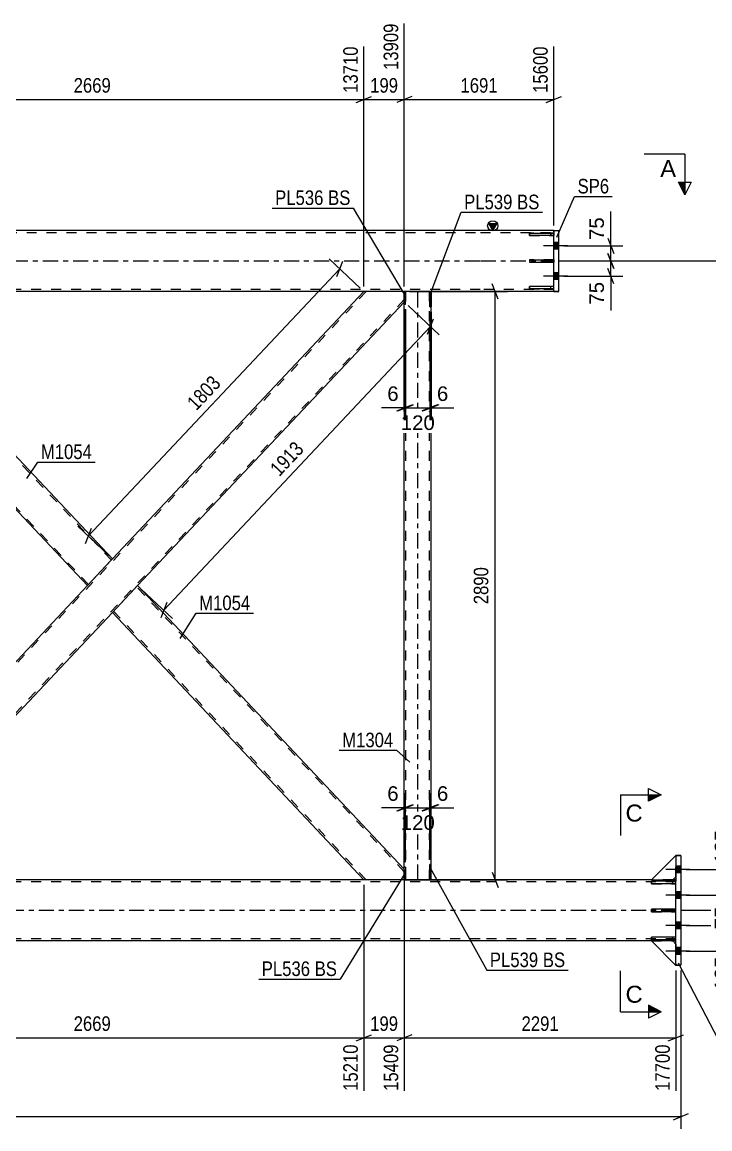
# Model space of a CAD drawing. Header units: millimetres. Extents: x -98 to 743, y -438 to 156.
# Drawn here: x 481.2 to 616.4, y -170.6 to 46.9 of the extents above; entities that cross this region are included whole.
import ezdxf

# ---------------------------------------------------------------- set-up
doc = ezdxf.new("R2010")
doc.units = ezdxf.units.MM
doc.linetypes.add('DXK_LINE_DOT2', pattern=[3.9198, 1.9599, -1.9599])
doc.linetypes.add('DXK_LINE_DOT3', pattern=[5.9187, 2.979, -0.9799, 0.9799, -0.9799])
doc.styles.add('Arial', font='ARIAL.TTF', dxfattribs={"height": 0.2})
doc.styles.add('Arial Narrow', font='ARIALN.TTF', dxfattribs={"height": 0.2})

# ---------------------------------------------------------------- blocks, each defined once
blk = doc.blocks.new('Part-761554712-1917 - 1694')
at = {"color": 2, "linetype": 'Continuous'}
for p, q in [((585.74, 6), (585.74, 5.5)), ((585.74, 6), (586.74, 6)), ((585.74, 0.24), (585.74, 5.02)), ((586.74, -6), (586.74, 6)), ((585.74, -5.02), (585.74, -0.24)), ((585.74, -6), (585.74, -5.5)), ((586.74, -6), (585.74, -6))]:
    blk.add_line(p, q, dxfattribs=at)
at = {"color": 7, "linetype": 'DXK_LINE_DOT2'}
for p, q in [((585.74, 6), (586.74, 6)), ((585.74, 5.02), (585.74, 5.5)), ((585.74, -0.24), (585.74, 0.24)), ((585.74, -5.5), (585.74, -5.02)), ((585.74, -6), (586.74, -6))]:
    blk.add_line(p, q, dxfattribs=at)
blk = doc.blocks.new('Part-761554712-1872 - 1694')
at = {"color": 7, "linetype": 'DXK_LINE_DOT2'}
for p, q in [((561.64, -6), (556.36, -6)), ((556.36, -8.46), (556.36, -6)), ((556.68, -121.6), (556.68, -6)), ((561.32, -121.6), (561.32, -6)), ((561.64, -8.98), (561.64, -6)), ((556.36, -121.6), (556.36, -119.14)), ((561.64, -121.6), (561.64, -118.62)), ((556.36, -121.6), (561.64, -121.6))]:
    blk.add_line(p, q, dxfattribs=at)
at = {"color": 7, "linetype": 'DXK_LINE_DOT3'}
blk.add_line((559, -121.6), (559, -6), dxfattribs=at)
at = {"color": 2, "linetype": 'Continuous'}
for p, q in [((556.36, -119.14), (556.36, -8.46)), ((561.64, -118.62), (561.64, -8.98))]:
    blk.add_line(p, q, dxfattribs=at)
blk = doc.blocks.new('Part-761554712-2176 - 1694')
at = {"color": 7, "linetype": 'DXK_LINE_DOT2'}
for p, q in [((556.36, -121.6), (556.36, -119.14)), ((556.6, -119.14), (556.36, -119.14)), ((556.6, -121.6), (556.6, -119.14)), ((556.6, -121.6), (556.36, -121.6))]:
    blk.add_line(p, q, dxfattribs=at)
blk = doc.blocks.new('Part-761554712-1832 - 1694')
at = {"color": 7, "linetype": 'DXK_LINE_DOT2'}
for p, q in [((441.64, -6), (441.65, -6)), ((441.64, -8.06), (441.64, -6)), ((441.64, -6), (441.65, -6)), ((441.65, -6), (441.64, -6)), ((441.65, -6), (441.64, -6)), ((449.59, -6), (449.15, -6)), ((498.78, -58.78), (449.15, -6)), ((494.28, -63.57), (441.64, -7.59)), ((441.64, -8.06), (441.65, -8.07)), ((441.65, -8.07), (441.64, -8.06)), ((494.28, -63.57), (494.3, -63.55))]:
    blk.add_line(p, q, dxfattribs=at)
at = {"color": 2, "linetype": 'Continuous'}
for p, q in [((449.52, -6), (441.65, -6)), ((499, -58.55), (449.59, -6)), ((441.65, -8.07), (494.06, -63.8)), ((499, -58.55), (498.56, -59.01)), ((498.56, -59.01), (494.06, -63.8))]:
    blk.add_line(p, q, dxfattribs=at)
blk = doc.blocks.new('Part-761554712-1907 - 1694')
at = {"color": 2, "linetype": 'Continuous'}
for p, q in [((499, -69.05), (503.94, -63.8)), ((556.36, -119.54), (503.94, -63.8)), ((548.42, -121.6), (499, -69.05)), ((556.36, -121.6), (548.48, -121.6))]:
    blk.add_line(p, q, dxfattribs=at)
at = {"color": 7, "linetype": 'DXK_LINE_DOT2'}
for p, q in [((556.36, -120.01), (503.72, -64.03)), ((499.22, -68.82), (499.24, -68.8)), ((548.86, -121.6), (499.22, -68.82)), ((556.36, -121.6), (556.36, -119.54)), ((548.48, -121.6), (548.42, -121.6))]:
    blk.add_line(p, q, dxfattribs=at)
blk = doc.blocks.new('Part-761554712-1847 - 1694')
at = {"color": 7, "linetype": 'DXK_LINE_DOT2'}
for p, q in [((548.86, -6), (441.64, -120.01)), ((548.48, -6), (548.42, -6)), ((548.86, -6), (548.89, -6)), ((556.36, -6), (556.36, -8.06)), ((556.36, -7.59), (449.15, -121.6)), ((499, -58.55), (494.06, -63.8)), ((503.94, -63.8), (499, -69.05)), ((441.65, -119.53), (441.64, -119.54)), ((441.64, -121.6), (441.64, -119.54)), ((441.65, -121.6), (441.64, -121.6)), ((441.65, -121.6), (441.64, -121.6)), ((448.71, -121.6), (449.33, -121.6)), ((449.59, -121.6), (449.52, -121.6))]:
    blk.add_line(p, q, dxfattribs=at)
at = {"color": 2, "linetype": 'Continuous'}
for p, q in [((548.42, -6), (499, -58.55)), ((548.48, -6), (548.48, -6)), ((556.36, -6), (548.48, -6)), ((556.36, -8.06), (503.94, -63.8)), ((494.06, -63.8), (441.65, -119.53)), ((449.59, -121.6), (499, -69.05)), ((448.71, -121.6), (441.65, -121.6)), ((449.52, -121.6), (448.71, -121.6)), ((449.52, -121.6), (449.52, -121.6))]:
    blk.add_line(p, q, dxfattribs=at)
blk = doc.blocks.new('Part-761554712-1912 - 1694')
at = {"color": 2, "linetype": 'Continuous'}
for p, q in [((609.74, -116.8), (610.74, -116.8)), ((609.74, -116.8), (609.74, -121.89)), ((610.74, -116.8), (610.74, -138.4)), ((609.74, -127.39), (609.74, -122.37)), ((609.74, -132.89), (609.74, -127.87)), ((609.74, -138.4), (609.74, -133.37)), ((610.74, -138.4), (609.74, -138.4))]:
    blk.add_line(p, q, dxfattribs=at)
at = {"color": 7, "linetype": 'DXK_LINE_DOT2'}
for p, q in [((610.74, -116.8), (609.74, -116.8)), ((609.74, -122.37), (609.74, -121.89)), ((609.74, -127.87), (609.74, -127.39)), ((609.74, -133.37), (609.74, -132.89)), ((609.74, -138.4), (610.74, -138.4))]:
    blk.add_line(p, q, dxfattribs=at)
blk = doc.blocks.new('Part-761554712-1957 - 1694')
at = {"color": 2, "linetype": 'Continuous'}
for p, q in [((580.94, 0.24), (585.74, 0.24)), ((580.94, 0.24), (580.94, -0.24)), ((585.74, 0.24), (585.74, -0.24)), ((580.94, -0.24), (585.74, -0.24))]:
    blk.add_line(p, q, dxfattribs=at)
at = {"color": 7, "linetype": 'DXK_LINE_DOT2'}
blk.add_line((585.14, -0.24), (585.14, 0.24), dxfattribs=at)
blk = doc.blocks.new('Part-761554712-1960 - 1694')
at = {"color": 2, "linetype": 'Continuous'}
for p, q in [((580.94, 5.5), (585.74, 5.5)), ((580.94, 5.02), (580.94, 5.5)), ((585.74, 5.02), (580.94, 5.02)), ((585.74, 5.5), (585.74, 5.02))]:
    blk.add_line(p, q, dxfattribs=at)
at = {"color": 7, "linetype": 'DXK_LINE_DOT2'}
blk.add_line((585.14, 5.02), (585.14, 5.5), dxfattribs=at)
blk = doc.blocks.new('Part-761554712-1963 - 1694')
at = {"color": 2, "linetype": 'Continuous'}
for p, q in [((580.94, -5.5), (580.94, -5.02)), ((585.74, -5.02), (580.94, -5.02)), ((585.74, -5.5), (580.94, -5.5)), ((585.74, -5.5), (585.74, -5.02))]:
    blk.add_line(p, q, dxfattribs=at)
at = {"color": 7, "linetype": 'DXK_LINE_DOT2'}
blk.add_line((585.14, -5.5), (585.14, -5.02), dxfattribs=at)
blk = doc.blocks.new('Part-761554712-1966 - 1694')
at = {"color": 7, "linetype": 'DXK_LINE_DOT2'}
for p, q in [((585.74, 0.24), (580.94, 0.24)), ((580.94, 0.24), (580.94, -0.24)), ((585.14, -0.24), (585.14, 0.24)), ((585.74, -0.24), (585.74, 0.24)), ((580.94, -0.24), (585.74, -0.24))]:
    blk.add_line(p, q, dxfattribs=at)
blk = doc.blocks.new('Part-761554712-1969 - 1694')
at = {"color": 7, "linetype": 'DXK_LINE_DOT2'}
for p, q in [((585.74, 5.5), (580.94, 5.5)), ((580.94, 5.5), (580.94, 5.02)), ((580.94, 5.02), (585.74, 5.02)), ((585.14, 5.5), (585.14, 5.02)), ((585.74, 5.02), (585.74, 5.5))]:
    blk.add_line(p, q, dxfattribs=at)
blk = doc.blocks.new('Part-761554712-1972 - 1694')
at = {"color": 7, "linetype": 'DXK_LINE_DOT2'}
for p, q in [((585.74, -5.02), (580.94, -5.02)), ((580.94, -5.02), (580.94, -5.5)), ((580.94, -5.5), (585.74, -5.5)), ((585.14, -5.5), (585.14, -5.02)), ((585.74, -5.5), (585.74, -5.02))]:
    blk.add_line(p, q, dxfattribs=at)
blk = doc.blocks.new('Part-761554712-2141 - 1694')
at = {"color": 2, "linetype": 'Continuous'}
for p, q in [((556.6, -6), (556.36, -6)), ((556.36, -6), (556.36, -8.46)), ((556.6, -8.46), (556.6, -6)), ((556.36, -8.46), (556.6, -8.46))]:
    blk.add_line(p, q, dxfattribs=at)
blk = doc.blocks.new('Part-761554712-2008 - 1694')
at = {"color": 2, "linetype": 'Continuous'}
for p, q in [((548.48, -121.6), (449.52, -121.6)), ((561.4, -121.6), (556.6, -121.6)), ((571.24, -121.6), (561.64, -121.6)), ((604.94, -121.6), (571.34, -121.6)), ((609.74, -121.6), (609.14, -121.6)), ((571.24, -133.6), (-60, -133.6)), ((609.74, -133.6), (571.34, -133.6))]:
    blk.add_line(p, q, dxfattribs=at)
at = {"color": 7, "linetype": 'DXK_LINE_DOT2'}
for p, q in [((556.6, -121.6), (548.48, -121.6)), ((561.64, -121.6), (561.4, -121.6)), ((609.14, -121.6), (604.94, -121.6)), ((609.74, -133.6), (609.74, -121.6)), ((571.24, -122), (-60, -122)), ((609.74, -122), (571.34, -122)), ((571.24, -133.2), (-60, -133.2)), ((609.74, -133.2), (571.34, -133.2))]:
    blk.add_line(p, q, dxfattribs=at)
at = {"color": 7, "linetype": 'DXK_LINE_DOT3'}
for p, q in [((-60, -127.6), (571.24, -127.6)), ((571.34, -127.6), (609.74, -127.6))]:
    blk.add_line(p, q, dxfattribs=at)
blk = doc.blocks.new('Part-761554712-2023 - 1694')
at = {"linetype": 'Continuous'}
blk.add_hatch(color=2, dxfattribs=at).paths.add_polyline_path([(573.74, 6), (572.94, 7.4), (574.54, 7.4)])
at = {"color": 2, "linetype": 'Continuous'}
for p, q in [((573.74, 6), (572.94, 7.4)), ((572.94, 7.4), (574.54, 7.4)), ((574.54, 7.4), (573.74, 6)), ((571.24, 6), (0, 6)), ((585.74, 6), (571.34, 6)), ((548.48, -6), (449.52, -6)), ((561.4, -6), (556.6, -6)), ((571.24, -6), (561.64, -6)), ((585.74, -6), (571.34, -6))]:
    blk.add_line(p, q, dxfattribs=at)
at = {"color": 7, "linetype": 'DXK_LINE_DOT2'}
for p, q in [((0, 5.6), (571.24, 5.6)), ((571.34, 5.6), (585.74, 5.6)), ((585.74, -6), (585.74, 6)), ((571.24, -5.6), (0, -5.6)), ((561.64, -6), (441.41, -6)), ((556.6, -6), (548.48, -6)), ((585.74, -5.6), (571.34, -5.6))]:
    blk.add_line(p, q, dxfattribs=at)
at = {"color": 7, "linetype": 'DXK_LINE_DOT3'}
for p, q in [((0, 0), (571.24, 0)), ((571.34, 0), (585.74, 0))]:
    blk.add_line(p, q, dxfattribs=at)
at = {"color": 2, "linetype": 'Continuous'}
blk.add_circle((573.74, 6.9), 1, dxfattribs=at)
blk = doc.blocks.new('Bolt-761554712-2024 - 1694')
at = {"linetype": 'Continuous'}
for points in [[(609.74, -118.94), (609.74, -120.26), (610.74, -120.26), (610.74, -118.94)], [(609.74, -118.94), (609.74, -120.26), (610.74, -120.26), (610.74, -118.94)], [(609.74, -118.94), (609.74, -120.26), (610.74, -120.26), (610.74, -118.94)], [(609.74, -123.94), (609.74, -125.26), (610.74, -125.26), (610.74, -123.94)], [(609.74, -123.94), (609.74, -125.26), (610.74, -125.26), (610.74, -123.94)], [(609.74, -129.94), (609.74, -131.26), (610.74, -131.26), (610.74, -129.94)], [(609.74, -129.94), (609.74, -131.26), (610.74, -131.26), (610.74, -129.94)], [(609.74, -134.94), (609.74, -136.26), (610.74, -136.26), (610.74, -134.94)], [(609.74, -134.94), (609.74, -136.26), (610.74, -136.26), (610.74, -134.94)], [(609.74, -134.94), (609.74, -136.26), (610.74, -136.26), (610.74, -134.94)]]:
    blk.add_hatch(color=1, dxfattribs=at).paths.add_polyline_path(points)
at = {"color": 1, "linetype": 'Continuous'}
for p, q in [((612.5, -119.6), (607.74, -119.6)), ((612.5, -119.6), (607.74, -119.6)), ((612.5, -119.6), (607.74, -119.6)), ((610.74, -118.94), (609.74, -118.94)), ((610.74, -118.94), (609.74, -118.94)), ((610.74, -118.94), (609.74, -118.94)), ((610.74, -120.26), (609.74, -120.26)), ((610.74, -120.26), (609.74, -120.26)), ((610.74, -120.26), (609.74, -120.26)), ((610.74, -123.94), (609.74, -123.94)), ((610.74, -123.94), (609.74, -123.94)), ((612.5, -124.6), (607.74, -124.6)), ((612.5, -124.6), (607.74, -124.6)), ((610.74, -125.26), (609.74, -125.26)), ((610.74, -125.26), (609.74, -125.26)), ((610.74, -129.94), (609.74, -129.94)), ((610.74, -129.94), (609.74, -129.94)), ((612.5, -130.6), (607.74, -130.6)), ((612.5, -130.6), (607.74, -130.6)), ((610.74, -131.26), (609.74, -131.26)), ((610.74, -131.26), (609.74, -131.26)), ((612.5, -135.6), (607.74, -135.6)), ((612.5, -135.6), (607.74, -135.6)), ((612.5, -135.6), (607.74, -135.6)), ((610.74, -134.94), (609.74, -134.94)), ((610.74, -134.94), (609.74, -134.94)), ((610.74, -134.94), (609.74, -134.94)), ((610.74, -136.26), (609.74, -136.26)), ((610.74, -136.26), (609.74, -136.26)), ((610.74, -136.26), (609.74, -136.26))]:
    blk.add_line(p, q, dxfattribs=at)
blk = doc.blocks.new('Bolt-761554712-2025 - 1694')
at = {"linetype": 'Continuous'}
for points in [[(585.74, 3.66), (585.74, 2.34), (586.74, 2.34), (586.74, 3.66)], [(585.74, 3.66), (585.74, 2.34), (586.74, 2.34), (586.74, 3.66)], [(585.74, -2.34), (585.74, -3.66), (586.74, -3.66), (586.74, -2.34)], [(585.74, -2.34), (585.74, -3.66), (586.74, -3.66), (586.74, -2.34)]]:
    blk.add_hatch(color=1, dxfattribs=at).paths.add_polyline_path(points)
at = {"color": 1, "linetype": 'Continuous'}
for p, q in [((588.5, 3), (583.74, 3)), ((588.5, 3), (583.74, 3)), ((586.74, 3.66), (585.74, 3.66)), ((586.74, 3.66), (585.74, 3.66)), ((586.74, 2.34), (585.74, 2.34)), ((586.74, 2.34), (585.74, 2.34)), ((588.5, -3), (583.74, -3)), ((588.5, -3), (583.74, -3)), ((586.74, -2.34), (585.74, -2.34)), ((586.74, -2.34), (585.74, -2.34)), ((586.74, -3.66), (585.74, -3.66)), ((586.74, -3.66), (585.74, -3.66))]:
    blk.add_line(p, q, dxfattribs=at)
blk = doc.blocks.new('Part-761554712-2044 - 1694')
at = {"color": 2, "linetype": 'Continuous'}
for p, q in [((604.94, -127.87), (604.94, -127.39)), ((609.74, -127.39), (604.94, -127.39)), ((609.74, -127.87), (604.94, -127.87)), ((609.74, -127.87), (609.74, -127.39))]:
    blk.add_line(p, q, dxfattribs=at)
at = {"color": 7, "linetype": 'DXK_LINE_DOT2'}
blk.add_line((609.14, -127.87), (609.14, -127.39), dxfattribs=at)
blk = doc.blocks.new('Part-761554712-2047 - 1694')
at = {"color": 2, "linetype": 'Continuous'}
for p, q in [((604.94, -122.37), (604.94, -121.89)), ((609.74, -121.89), (604.94, -121.89)), ((609.74, -122.37), (604.94, -122.37)), ((609.74, -122.37), (609.74, -121.89))]:
    blk.add_line(p, q, dxfattribs=at)
at = {"color": 7, "linetype": 'DXK_LINE_DOT2'}
blk.add_line((609.14, -122.37), (609.14, -121.89), dxfattribs=at)
blk = doc.blocks.new('Part-761554712-2050 - 1694')
at = {"color": 2, "linetype": 'Continuous'}
for p, q in [((604.94, -133.37), (604.94, -132.89)), ((609.74, -132.89), (604.94, -132.89)), ((609.74, -133.37), (604.94, -133.37)), ((609.74, -133.37), (609.74, -132.89))]:
    blk.add_line(p, q, dxfattribs=at)
at = {"color": 7, "linetype": 'DXK_LINE_DOT2'}
blk.add_line((609.14, -133.37), (609.14, -132.89), dxfattribs=at)
blk = doc.blocks.new('Part-761554712-2053 - 1694')
at = {"color": 7, "linetype": 'DXK_LINE_DOT2'}
for p, q in [((609.74, -127.39), (604.94, -127.39)), ((604.94, -127.39), (604.94, -127.87)), ((604.94, -127.87), (609.74, -127.87)), ((609.14, -127.87), (609.14, -127.39)), ((609.74, -127.87), (609.74, -127.39))]:
    blk.add_line(p, q, dxfattribs=at)
blk = doc.blocks.new('Part-761554712-2056 - 1694')
at = {"color": 7, "linetype": 'DXK_LINE_DOT2'}
for p, q in [((609.74, -121.89), (604.94, -121.89)), ((604.94, -121.89), (604.94, -122.37)), ((604.94, -122.37), (609.74, -122.37)), ((609.14, -122.37), (609.14, -121.89)), ((609.74, -122.37), (609.74, -121.89))]:
    blk.add_line(p, q, dxfattribs=at)
blk = doc.blocks.new('Part-761554712-2059 - 1694')
at = {"color": 7, "linetype": 'DXK_LINE_DOT2'}
for p, q in [((609.74, -132.89), (604.94, -132.89)), ((604.94, -132.89), (604.94, -133.37)), ((604.94, -133.37), (609.74, -133.37)), ((609.14, -133.37), (609.14, -132.89)), ((609.74, -133.37), (609.74, -132.89))]:
    blk.add_line(p, q, dxfattribs=at)
blk = doc.blocks.new('Part-761554712-2062 - 1694')
at = {"color": 7, "linetype": 'DXK_LINE_DOT2'}
for p, q in [((604.94, -133.63), (609.14, -133.63)), ((609.74, -138.43), (604.94, -133.63)), ((609.14, -133.63), (609.74, -134.23)), ((609.74, -134.23), (609.74, -138.43))]:
    blk.add_line(p, q, dxfattribs=at)
blk = doc.blocks.new('Part-761554712-2065 - 1694')
at = {"color": 2, "linetype": 'Continuous'}
for p, q in [((609.14, -133.63), (604.94, -133.63)), ((604.94, -133.63), (609.74, -138.43)), ((609.14, -133.63), (609.74, -134.23)), ((609.74, -138.43), (609.74, -138.4))]:
    blk.add_line(p, q, dxfattribs=at)
at = {"color": 7, "linetype": 'DXK_LINE_DOT2'}
blk.add_line((609.74, -134.23), (609.74, -138.4), dxfattribs=at)
blk = doc.blocks.new('Part-761554712-2068 - 1694')
at = {"color": 7, "linetype": 'DXK_LINE_DOT2'}
for p, q in [((609.74, -116.8), (604.94, -121.6)), ((609.74, -121), (609.74, -116.8)), ((604.94, -121.6), (609.14, -121.6)), ((609.14, -121.6), (609.74, -121))]:
    blk.add_line(p, q, dxfattribs=at)
blk = doc.blocks.new('Part-761554712-2071 - 1694')
at = {"color": 2, "linetype": 'Continuous'}
for p, q in [((609.74, -116.8), (604.94, -121.6)), ((604.94, -121.6), (609.14, -121.6)), ((609.14, -121.6), (609.74, -121))]:
    blk.add_line(p, q, dxfattribs=at)
at = {"color": 7, "linetype": 'DXK_LINE_DOT2'}
blk.add_line((609.74, -121), (609.74, -116.8), dxfattribs=at)
blk = doc.blocks.new('Part-761554712-2126 - 1694')
at = {"color": 2, "linetype": 'Continuous'}
for p, q in [((561.4, -8.98), (561.4, -6)), ((561.4, -6), (561.64, -6)), ((561.64, -6), (561.64, -8.98)), ((561.64, -8.98), (561.4, -8.98))]:
    blk.add_line(p, q, dxfattribs=at)
blk = doc.blocks.new('Part-761554712-2146 - 1694')
at = {"color": 7, "linetype": 'DXK_LINE_DOT2'}
for p, q in [((561.4, -6), (561.64, -6)), ((561.4, -6), (561.4, -8.98)), ((561.64, -6), (561.64, -8.98)), ((561.4, -8.98), (561.64, -8.98))]:
    blk.add_line(p, q, dxfattribs=at)
blk = doc.blocks.new('Part-761554712-2151 - 1694')
at = {"color": 7, "linetype": 'DXK_LINE_DOT2'}
for p, q in [((556.36, -6), (556.6, -6)), ((556.36, -6), (556.36, -8.46)), ((556.6, -6), (556.6, -8.46)), ((556.36, -8.46), (556.6, -8.46))]:
    blk.add_line(p, q, dxfattribs=at)
blk = doc.blocks.new('Part-761554712-2166 - 1694')
at = {"color": 2, "linetype": 'Continuous'}
for p, q in [((556.36, -121.6), (556.36, -119.14)), ((556.6, -119.14), (556.36, -119.14)), ((556.6, -119.14), (556.6, -121.6)), ((556.6, -121.6), (556.36, -121.6))]:
    blk.add_line(p, q, dxfattribs=at)
blk = doc.blocks.new('Part-761554712-2171 - 1694')
at = {"color": 2, "linetype": 'Continuous'}
for p, q in [((561.4, -121.6), (561.4, -118.62)), ((561.64, -118.62), (561.4, -118.62)), ((561.64, -121.6), (561.64, -118.62)), ((561.64, -121.6), (561.4, -121.6))]:
    blk.add_line(p, q, dxfattribs=at)
blk = doc.blocks.new('Part-761554712-2181 - 1694')
at = {"color": 7, "linetype": 'DXK_LINE_DOT2'}
for p, q in [((561.4, -121.6), (561.4, -118.62)), ((561.64, -118.62), (561.4, -118.62)), ((561.64, -121.6), (561.64, -118.62)), ((561.64, -121.6), (561.4, -121.6))]:
    blk.add_line(p, q, dxfattribs=at)
blk = doc.blocks.new('StraightDimension-761554712-2751 - 1694')
at = {"color": 7, "linetype": 'Continuous'}
for p, q in [((557.36, -6), (576.62, -6)), ((574.82, -7.5), (573.62, -4.5)), ((574.22, -121.6), (574.22, -6)), ((557.36, -121.6), (576.62, -121.6)), ((573.62, -120.1), (574.82, -123.1))]:
    blk.add_line(p, q, dxfattribs=at)
at = {"color": 0}
blk.add_wipeout([(573.47, -59.54), (569.27, -59.54), (569.27, -68.06), (573.47, -68.06)], dxfattribs=at)
at = {"color": 3, "style": 'Arial Narrow'}
blk.add_text('2890', height=2.863, rotation=90.0002, dxfattribs=at).set_placement((572.87, -67.46))
blk = doc.blocks.new('StraightDimension-761554712-9794 - 1694')
at = {"color": 7, "linetype": 'Continuous'}
for p, q in [((556.6, -9.46), (556.6, -31.71)), ((561.4, -9.98), (561.4, -31.71)), ((555.1, -29.46), (558.1, -28.26)), ((562.9, -28.26), (559.9, -29.46)), ((556.6, -28.86), (561.4, -28.86))]:
    blk.add_line(p, q, dxfattribs=at)
at = {"color": 0}
blk.add_wipeout([(562.94, -33.81), (562.94, -29.61), (555.07, -29.61), (555.07, -33.81)], dxfattribs=at)
at = {"color": 3, "style": 'Arial'}
blk.add_text('120', height=2.865, dxfattribs=at).set_placement((555.67, -33.21))
blk = doc.blocks.new('StraightDimension-761554712-9793 - 1694')
at = {"color": 7, "linetype": 'Continuous'}
for p, q in [((561.4, -9.98), (561.4, -31.26)), ((561.64, -9.98), (561.64, -31.26)), ((559.9, -29.46), (562.9, -28.26)), ((563.14, -28.26), (560.14, -29.46)), ((561.4, -28.86), (561.64, -28.86))]:
    blk.add_line(p, q, dxfattribs=at)
at = {"color": 0}
blk.add_wipeout([(565.59, -28.11), (565.59, -23.91), (562.17, -23.91), (562.17, -28.11)], dxfattribs=at)
at = {"color": 7, "linetype": 'Continuous'}
blk.add_line((561.64, -28.86), (566.12, -28.86), dxfattribs=at)
blk.add_line((561.64, -28.86), (566.12, -28.86), dxfattribs=at)
at = {"color": 3, "style": 'Arial'}
blk.add_text('6', height=2.87, dxfattribs=at).set_placement((562.77, -27.51))
blk = doc.blocks.new('StraightDimension-761554712-9499 - 1694')
at = {"color": 7, "linetype": 'Continuous'}
for p, q in [((620.98, -129.1), (622.18, -132.1)), ((611.74, -130.6), (623.98, -130.6)), ((621.58, -135.6), (621.58, -130.6)), ((622.18, -137.1), (620.98, -134.1)), ((611.74, -135.6), (623.98, -135.6))]:
    blk.add_line(p, q, dxfattribs=at)
at = {"color": 0}
blk.add_wipeout([(620.83, -136.12), (616.63, -136.12), (616.63, -144), (620.83, -144)], dxfattribs=at)
at = {"color": 7, "linetype": 'Continuous'}
blk.add_line((621.58, -135.6), (621.58, -144.52), dxfattribs=at)
blk.add_line((621.58, -135.6), (621.58, -144.52), dxfattribs=at)
at = {"color": 3, "style": 'Arial'}
blk.add_text('125', height=2.865, rotation=90.0002, dxfattribs=at).set_placement((620.23, -143.4))
blk = doc.blocks.new('StraightDimension-761554712-2922 - 1694')
at = {"color": 7, "linetype": 'Continuous'}
for p, q in [((557.09, -8.75), (563.24, -14.53)), ((509.07, -68.62), (561.49, -12.89)), ((560.9, -14.39), (562.08, -11.38)), ((504.67, -64.49), (510.82, -70.27)), ((509.66, -67.12), (508.48, -70.13))]:
    blk.add_line(p, q, dxfattribs=at)
at = {"color": 0}
blk.add_wipeout([(537.65, -37.14), (534.59, -34.26), (528.76, -40.46), (531.82, -43.34)], dxfattribs=at)
at = {"color": 3, "style": 'Arial Narrow'}
blk.add_text('1913', height=2.863, rotation=46.7591, dxfattribs=at).set_placement((531.79, -42.49))
blk = doc.blocks.new('StraightDimension-761554712-2572 - 1694')
at = {"color": 7, "linetype": 'Continuous'}
for p, q in [((556.36, -5), (556.36, 46.67)), ((585.74, 7), (585.74, 42.17)), ((557.86, 32.33), (554.86, 31.13)), ((556.36, 31.73), (585.74, 31.73)), ((584.24, 31.13), (587.24, 32.33))]:
    blk.add_line(p, q, dxfattribs=at)
at = {"color": 0, "linetype": 'Continuous'}
blk.add_wipeout([(585.14, 42.77), (580.94, 42.77), (580.94, 32.43), (585.14, 32.43)], dxfattribs=at)
at = {"color": 0}
blk.add_wipeout([(575.31, 32.48), (575.31, 36.68), (566.8, 36.68), (566.8, 32.48)], dxfattribs=at)
at = {"color": 3, "linetype": 'Continuous', "style": 'Arial Narrow'}
blk.add_text('15600', height=2.863, rotation=90.0002, dxfattribs=at).set_placement((584.54, 33.03))
at = {"color": 3, "style": 'Arial Narrow'}
blk.add_text('1691', height=2.863, dxfattribs=at).set_placement((567.4, 33.08))
blk = doc.blocks.new('StraightDimension-761554712-9879 - 1694')
at = {"color": 7, "linetype": 'Continuous'}
for p, q in [((556.6, -118.14), (556.6, -105.04)), ((561.4, -117.62), (561.4, -105.04)), ((555.1, -108.04), (558.1, -106.84)), ((556.6, -107.44), (561.4, -107.44)), ((562.9, -106.84), (559.9, -108.04))]:
    blk.add_line(p, q, dxfattribs=at)
at = {"color": 0}
blk.add_wipeout([(562.94, -112.39), (562.94, -108.19), (555.07, -108.19), (555.07, -112.39)], dxfattribs=at)
at = {"color": 3, "style": 'Arial'}
blk.add_text('120', height=2.865, dxfattribs=at).set_placement((555.67, -111.79))
blk = doc.blocks.new('StraightDimension-761554712-9880 - 1694')
at = {"color": 7, "linetype": 'Continuous'}
for p, q in [((556.36, -118.14), (556.36, -104.59)), ((556.6, -118.14), (556.6, -104.59)), ((554.86, -108.04), (557.86, -106.84)), ((558.1, -106.84), (555.1, -108.04)), ((556.36, -107.44), (556.6, -107.44))]:
    blk.add_line(p, q, dxfattribs=at)
at = {"color": 0}
blk.add_wipeout([(555.84, -106.69), (555.84, -102.49), (552.41, -102.49), (552.41, -106.69)], dxfattribs=at)
at = {"color": 7, "linetype": 'Continuous'}
blk.add_line((556.36, -107.44), (551.89, -107.44), dxfattribs=at)
blk.add_line((556.36, -107.44), (551.89, -107.44), dxfattribs=at)
at = {"color": 3, "style": 'Arial'}
blk.add_text('6', height=2.87, dxfattribs=at).set_placement((553.01, -106.09))
blk = doc.blocks.new('StraightDimension-761554712-2544 - 1694')
at = {"color": 7, "linetype": 'Continuous'}
for p, q in [((441.64, -5), (441.64, 42.17)), ((548.42, -5), (548.42, 42.17)), ((443.14, 32.33), (440.14, 31.13)), ((441.64, 31.73), (548.42, 31.73)), ((546.92, 31.13), (549.92, 32.33))]:
    blk.add_line(p, q, dxfattribs=at)
at = {"color": 0, "linetype": 'Continuous'}
blk.add_wipeout([(547.82, 42.77), (543.62, 42.77), (543.62, 32.43), (547.82, 32.43)], dxfattribs=at)
at = {"color": 0}
blk.add_wipeout([(499.29, 32.48), (499.29, 36.68), (490.77, 36.68), (490.77, 32.48)], dxfattribs=at)
at = {"color": 3, "linetype": 'Continuous', "style": 'Arial Narrow'}
blk.add_text('13710', height=2.863, rotation=90.0002, dxfattribs=at).set_placement((547.22, 33.03))
at = {"color": 3, "style": 'Arial Narrow'}
blk.add_text('2669', height=2.863, dxfattribs=at).set_placement((491.37, 33.08))
blk = doc.blocks.new('StraightDimension-761554712-9245 - 1694')
at = {"color": 7, "linetype": 'Continuous'}
for p, q in [((556.36, -120.54), (556.36, -163.09)), ((609.74, -139.43), (609.74, -163.09)), ((557.86, -152.05), (554.86, -153.25)), ((608.24, -153.25), (611.24, -152.05)), ((556.36, -152.65), (609.74, -152.65))]:
    blk.add_line(p, q, dxfattribs=at)
at = {"color": 0}
blk.add_wipeout([(587.31, -151.9), (587.31, -147.7), (578.8, -147.7), (578.8, -151.9)], dxfattribs=at)
at = {"color": 0, "linetype": 'Continuous'}
blk.add_wipeout([(609.14, -153.35), (604.94, -153.35), (604.94, -163.69), (609.14, -163.69)], dxfattribs=at)
at = {"color": 3, "style": 'Arial Narrow'}
blk.add_text('2291', height=2.863, dxfattribs=at).set_placement((579.4, -151.3))
at = {"color": 3, "linetype": 'Continuous', "style": 'Arial Narrow'}
blk.add_text('17700', height=2.863, rotation=90.0002, dxfattribs=at).set_placement((608.54, -163.09))
blk = doc.blocks.new('StraightDimension-761554712-2384 - 1694')
at = {"color": 7, "linetype": 'Continuous'}
for p, q in [((587.74, 0), (637.29, 0)), ((635.49, -1.5), (634.29, 1.5)), ((634.89, -127.6), (634.89, 0)), ((634.29, -126.1), (635.49, -129.1)), ((611.74, -127.6), (637.29, -127.6))]:
    blk.add_line(p, q, dxfattribs=at)
at = {"color": 0}
blk.add_wipeout([(634.14, -59.54), (629.94, -59.54), (629.94, -68.06), (634.14, -68.06)], dxfattribs=at)
at = {"color": 3, "style": 'Arial Narrow'}
blk.add_text('3190', height=2.863, rotation=90.0002, dxfattribs=at).set_placement((633.54, -67.46))
blk = doc.blocks.new('StraightDimension-761554712-2555 - 1694')
at = {"color": 7, "linetype": 'Continuous'}
for p, q in [((556.36, -5), (556.36, 46.67)), ((548.42, -5), (548.42, 42.17)), ((546.92, 31.13), (549.92, 32.33)), ((548.42, 31.73), (556.36, 31.73)), ((557.86, 32.33), (554.86, 31.13))]:
    blk.add_line(p, q, dxfattribs=at)
at = {"color": 0}
blk.add_wipeout([(555.73, 32.48), (555.73, 36.68), (549.05, 36.68), (549.05, 32.48)], dxfattribs=at)
at = {"color": 0, "linetype": 'Continuous'}
blk.add_wipeout([(555.76, 47.27), (551.56, 47.27), (551.56, 36.93), (555.76, 36.93)], dxfattribs=at)
at = {"color": 3, "linetype": 'Continuous', "style": 'Arial Narrow'}
blk.add_text('13909', height=2.863, rotation=90.0002, dxfattribs=at).set_placement((555.16, 37.53))
at = {"color": 3, "style": 'Arial Narrow'}
blk.add_text('199', height=2.863, dxfattribs=at).set_placement((549.65, 33.08))
blk = doc.blocks.new('StraightDimension-761554712-2712 - 1694')
at = {"color": 7, "linetype": 'Continuous'}
for p, q in [((610.74, -139.4), (610.74, -170.55)), ((-61, -168.15), (610.74, -168.15)), ((609.24, -168.75), (612.24, -167.55))]:
    blk.add_line(p, q, dxfattribs=at)
blk = doc.blocks.new('StraightDimension-761554712-2937 - 1694')
at = {"color": 7, "linetype": 'Continuous'}
for p, q in [((547.69, -5.31), (541.59, 0.42)), ((494.25, -54.08), (543.67, -1.53)), ((543.08, -3.04), (544.26, -0.03)), ((498.27, -57.86), (492.18, -52.13)), ((494.84, -52.58), (493.66, -55.58))]:
    blk.add_line(p, q, dxfattribs=at)
at = {"color": 0}
blk.add_wipeout([(521.33, -24.19), (518.27, -21.32), (512.44, -27.52), (515.5, -30.39)], dxfattribs=at)
at = {"color": 3, "style": 'Arial Narrow'}
blk.add_text('1803', height=2.863, rotation=46.7591, dxfattribs=at).set_placement((515.47, -29.55))
blk = doc.blocks.new('StraightDimension-761554712-8805 - 1694')
at = {"color": 7, "linetype": 'Continuous'}
for p, q in [((596.34, 4.5), (597.54, 1.5)), ((587.74, 3), (599.34, 3)), ((596.94, 0), (596.94, 3)), ((597.54, -1.5), (596.34, 1.5)), ((586.74, 0), (599.34, 0))]:
    blk.add_line(p, q, dxfattribs=at)
at = {"color": 0}
blk.add_wipeout([(596.19, 9.17), (591.99, 9.17), (591.99, 3.52), (596.19, 3.52)], dxfattribs=at)
at = {"color": 7, "linetype": 'Continuous'}
blk.add_line((596.94, 3), (596.94, 9.7), dxfattribs=at)
blk.add_line((596.94, 3), (596.94, 9.7), dxfattribs=at)
at = {"color": 3, "style": 'Arial'}
blk.add_text('75', height=2.865, rotation=90.0002, dxfattribs=at).set_placement((595.59, 4.13))
blk = doc.blocks.new('StraightDimension-761554712-8806 - 1694')
at = {"color": 7, "linetype": 'Continuous'}
for p, q in [((596.34, 1.5), (597.54, -1.5)), ((586.74, 0), (599.34, 0)), ((597.54, -4.5), (596.34, -1.5)), ((596.94, -3), (596.94, 0)), ((587.74, -3), (599.34, -3))]:
    blk.add_line(p, q, dxfattribs=at)
at = {"color": 0}
blk.add_wipeout([(596.19, -3.53), (591.99, -3.53), (591.99, -9.17), (596.19, -9.17)], dxfattribs=at)
at = {"color": 7, "linetype": 'Continuous'}
blk.add_line((596.94, -3), (596.94, -9.7), dxfattribs=at)
blk.add_line((596.94, -3), (596.94, -9.7), dxfattribs=at)
at = {"color": 3, "style": 'Arial'}
blk.add_text('75', height=2.865, rotation=90.0002, dxfattribs=at).set_placement((595.59, -8.57))
blk = doc.blocks.new('StraightDimension-761554712-9246 - 1694')
at = {"color": 7, "linetype": 'Continuous'}
for p, q in [((556.36, -120.54), (556.36, -163.09)), ((548.42, -122.6), (548.42, -163.09)), ((546.92, -153.25), (549.92, -152.05)), ((557.86, -152.05), (554.86, -153.25)), ((548.42, -152.65), (556.36, -152.65))]:
    blk.add_line(p, q, dxfattribs=at)
at = {"color": 0}
blk.add_wipeout([(555.73, -151.9), (555.73, -147.7), (549.05, -147.7), (549.05, -151.9)], dxfattribs=at)
at = {"color": 0, "linetype": 'Continuous'}
blk.add_wipeout([(555.76, -153.35), (551.56, -153.35), (551.56, -163.69), (555.76, -163.69)], dxfattribs=at)
at = {"color": 3, "style": 'Arial Narrow'}
blk.add_text('199', height=2.863, dxfattribs=at).set_placement((549.65, -151.3))
at = {"color": 3, "linetype": 'Continuous', "style": 'Arial Narrow'}
blk.add_text('15409', height=2.863, rotation=90.0002, dxfattribs=at).set_placement((555.16, -163.09))
blk = doc.blocks.new('StraightDimension-761554712-9247 - 1694')
at = {"color": 7, "linetype": 'Continuous'}
for p, q in [((441.64, -122.6), (441.64, -167.59)), ((548.42, -122.6), (548.42, -163.09)), ((443.14, -152.05), (440.14, -153.25)), ((546.92, -153.25), (549.92, -152.05)), ((441.64, -152.65), (548.42, -152.65))]:
    blk.add_line(p, q, dxfattribs=at)
at = {"color": 0}
blk.add_wipeout([(499.29, -151.9), (499.29, -147.7), (490.77, -147.7), (490.77, -151.9)], dxfattribs=at)
at = {"color": 0, "linetype": 'Continuous'}
blk.add_wipeout([(547.82, -153.35), (543.62, -153.35), (543.62, -163.69), (547.82, -163.69)], dxfattribs=at)
at = {"color": 3, "style": 'Arial Narrow'}
blk.add_text('2669', height=2.863, dxfattribs=at).set_placement((491.37, -151.3))
at = {"color": 3, "linetype": 'Continuous', "style": 'Arial Narrow'}
blk.add_text('15210', height=2.863, rotation=90.0002, dxfattribs=at).set_placement((547.22, -163.09))
blk = doc.blocks.new('StraightDimension-761554712-9496 - 1694')
at = {"color": 7, "linetype": 'Continuous'}
for p, q in [((611.74, -119.6), (623.98, -119.6)), ((620.98, -118.1), (622.18, -121.1)), ((621.58, -124.6), (621.58, -119.6)), ((622.18, -126.1), (620.98, -123.1)), ((611.74, -124.6), (623.98, -124.6))]:
    blk.add_line(p, q, dxfattribs=at)
at = {"color": 0}
blk.add_wipeout([(620.83, -111.2), (616.63, -111.2), (616.63, -119.07), (620.83, -119.07)], dxfattribs=at)
at = {"color": 7, "linetype": 'Continuous'}
blk.add_line((621.58, -119.6), (621.58, -110.68), dxfattribs=at)
blk.add_line((621.58, -119.6), (621.58, -110.68), dxfattribs=at)
at = {"color": 3, "style": 'Arial'}
blk.add_text('125', height=2.865, rotation=90.0002, dxfattribs=at).set_placement((620.23, -118.47))
blk = doc.blocks.new('StraightDimension-761554712-9497 - 1694')
at = {"color": 7, "linetype": 'Continuous'}
for p, q in [((620.98, -123.1), (622.18, -126.1)), ((611.74, -124.6), (624.43, -124.6)), ((622.18, -129.1), (620.98, -126.1)), ((621.58, -127.6), (621.58, -124.6)), ((610.74, -127.6), (624.43, -127.6))]:
    blk.add_line(p, q, dxfattribs=at)
at = {"color": 0}
blk.add_wipeout([(626.53, -123.28), (622.33, -123.28), (622.33, -128.92), (626.53, -128.92)], dxfattribs=at)
at = {"color": 3, "style": 'Arial'}
blk.add_text('75', height=2.865, rotation=90.0002, dxfattribs=at).set_placement((625.93, -128.32))
blk = doc.blocks.new('StraightDimension-761554712-9498 - 1694')
at = {"color": 7, "linetype": 'Continuous'}
for p, q in [((620.98, -126.1), (622.18, -129.1)), ((610.74, -127.6), (623.98, -127.6)), ((621.58, -130.6), (621.58, -127.6)), ((622.18, -132.1), (620.98, -129.1)), ((611.74, -130.6), (623.98, -130.6))]:
    blk.add_line(p, q, dxfattribs=at)
at = {"color": 0}
blk.add_wipeout([(620.83, -126.28), (616.63, -126.28), (616.63, -131.92), (620.83, -131.92)], dxfattribs=at)
at = {"color": 3, "style": 'Arial'}
blk.add_text('75', height=2.865, rotation=90.0002, dxfattribs=at).set_placement((620.23, -131.32))
blk = doc.blocks.new('StraightDimension-761554712-9795 - 1694')
at = {"color": 7, "linetype": 'Continuous'}
for p, q in [((556.36, -9.46), (556.36, -31.26)), ((556.6, -9.46), (556.6, -31.26)), ((554.86, -29.46), (557.86, -28.26)), ((558.1, -28.26), (555.1, -29.46)), ((556.36, -28.86), (556.6, -28.86))]:
    blk.add_line(p, q, dxfattribs=at)
at = {"color": 0}
blk.add_wipeout([(555.84, -28.11), (555.84, -23.91), (552.41, -23.91), (552.41, -28.11)], dxfattribs=at)
at = {"color": 7, "linetype": 'Continuous'}
blk.add_line((556.36, -28.86), (551.89, -28.86), dxfattribs=at)
blk.add_line((556.36, -28.86), (551.89, -28.86), dxfattribs=at)
at = {"color": 3, "style": 'Arial'}
blk.add_text('6', height=2.87, dxfattribs=at).set_placement((553.01, -27.51))
blk = doc.blocks.new('StraightDimension-761554712-9878 - 1694')
at = {"color": 7, "linetype": 'Continuous'}
for p, q in [((561.4, -117.62), (561.4, -104.59)), ((561.64, -117.62), (561.64, -104.59)), ((559.9, -108.04), (562.9, -106.84)), ((563.14, -106.84), (560.14, -108.04)), ((561.4, -107.44), (561.64, -107.44))]:
    blk.add_line(p, q, dxfattribs=at)
at = {"color": 0}
blk.add_wipeout([(565.59, -106.69), (565.59, -102.49), (562.17, -102.49), (562.17, -106.69)], dxfattribs=at)
at = {"color": 7, "linetype": 'Continuous'}
blk.add_line((561.64, -107.44), (566.12, -107.44), dxfattribs=at)
blk.add_line((561.64, -107.44), (566.12, -107.44), dxfattribs=at)
at = {"color": 3, "style": 'Arial'}
blk.add_text('6', height=2.87, dxfattribs=at).set_placement((562.77, -106.09))
blk = doc.blocks.new('Mark-761554712-1908 - 1694')
at = {"color": 0}
blk.add_wipeout([(624.82, -152.24), (624.82, -149.24), (618.6, -149.24), (618.6, -152.24)], dxfattribs=at)
blk.add_wipeout([(624.82, -152.24), (624.82, -149.24), (618.6, -149.24), (618.6, -152.24)], dxfattribs=at)
at = {"color": 30, "linetype": 'Continuous'}
for p, q in [((610.21, -137.89), (618, -152.84)), ((618, -152.84), (625.42, -152.84))]:
    blk.add_line(p, q, dxfattribs=at)
at = {"color": 3, "style": 'Arial Narrow'}
blk.add_text('SP5', height=2.863, dxfattribs=at).set_placement((618.6, -152.24))
blk = doc.blocks.new('Mark-761554712-1913 - 1694')
at = {"color": 0}
blk.add_wipeout([(596.62, 13.27), (596.62, 16.27), (590.41, 16.27), (590.41, 13.27)], dxfattribs=at)
blk.add_wipeout([(596.62, 13.27), (596.62, 16.27), (590.41, 16.27), (590.41, 13.27)], dxfattribs=at)
at = {"color": 30, "linetype": 'Continuous'}
for p, q in [((586.32, 4.67), (589.81, 12.67)), ((589.81, 12.67), (597.22, 12.67))]:
    blk.add_line(p, q, dxfattribs=at)
at = {"color": 3, "style": 'Arial Narrow'}
blk.add_text('SP6', height=2.863, dxfattribs=at).set_placement((590.41, 13.27))
blk = doc.blocks.new('SectionMark-761554712-3411 - 1694')
at = {"color": 6, "linetype": 'Continuous'}
for p in [(611.52, 21), (612.77, 15.5)]:
    blk.add_line(p, (611.52, 13), dxfattribs=at)
at = {"color": 0, "linetype": 'Continuous'}
blk.add_wipeout([(609.77, 16.5), (609.77, 20), (606.66, 20), (606.66, 16.5)], dxfattribs=at)
at = {"linetype": 'Continuous'}
blk.add_hatch(color=6, dxfattribs=at).paths.add_polyline_path([(610.27, 15.5), (611.52, 15.5), (611.52, 13)])
at = {"color": 6, "linetype": 'Continuous'}
for p, q in [((611.52, 21), (603.52, 21)), ((610.27, 15.5), (612.77, 15.5)), ((611.52, 13), (610.27, 15.5))]:
    blk.add_line(p, q, dxfattribs=at)
at = {"color": 3, "linetype": 'Continuous', "style": 'Arial'}
blk.add_text('A', height=3.34, dxfattribs=at).set_placement((606.66, 16.5))
blk = doc.blocks.new('Mark-761554712-1828 - 1694')
at = {"color": 0}
blk.add_wipeout([(494.97, -38.92), (494.97, -35.92), (484.92, -35.92), (484.92, -38.92)], dxfattribs=at)
blk.add_wipeout([(494.97, -38.92), (494.97, -35.92), (484.92, -35.92), (484.92, -38.92)], dxfattribs=at)
at = {"color": 30, "linetype": 'Continuous'}
for p, q in [((482.19, -42.76), (484.32, -39.52)), ((484.32, -39.52), (495.57, -39.52))]:
    blk.add_line(p, q, dxfattribs=at)
at = {"color": 3, "style": 'Arial Narrow'}
blk.add_text('M1054', height=2.863, dxfattribs=at).set_placement((484.92, -38.92))
blk = doc.blocks.new('Mark-761554712-1868 - 1694')
at = {"color": 0}
blk.add_wipeout([(554.2, -95.56), (554.2, -92.56), (544.15, -92.56), (544.15, -95.56)], dxfattribs=at)
blk.add_wipeout([(554.2, -95.56), (554.2, -92.56), (544.15, -92.56), (544.15, -95.56)], dxfattribs=at)
at = {"color": 30, "linetype": 'Continuous'}
for p in [(543.55, -96.16), (557.43, -98.47)]:
    blk.add_line(p, (554.8, -96.16), dxfattribs=at)
at = {"color": 3, "style": 'Arial Narrow'}
blk.add_text('M1304', height=2.863, dxfattribs=at).set_placement((544.15, -95.56))
blk = doc.blocks.new('Mark-761554712-1903 - 1694')
at = {"color": 0}
blk.add_wipeout([(526.09, -68.62), (526.09, -65.62), (516.04, -65.62), (516.04, -68.62)], dxfattribs=at)
blk.add_wipeout([(526.09, -68.62), (526.09, -65.62), (516.04, -65.62), (516.04, -68.62)], dxfattribs=at)
at = {"color": 30, "linetype": 'Continuous'}
for p, q in [((512.31, -74.17), (515.44, -69.22)), ((515.44, -69.22), (526.69, -69.22))]:
    blk.add_line(p, q, dxfattribs=at)
at = {"color": 3, "style": 'Arial Narrow'}
blk.add_text('M1054', height=2.863, dxfattribs=at).set_placement((516.04, -68.62))
blk = doc.blocks.new('SectionMark-761554712-3463 - 1694')
at = {"linetype": 'Continuous'}
for points in [[(604.34, -106.16), (604.34, -104.91), (606.84, -104.91)], [(604.34, -147.52), (604.34, -146.27), (606.84, -147.52)]]:
    blk.add_hatch(color=6, dxfattribs=at).paths.add_polyline_path(points)
at = {"color": 6, "linetype": 'Continuous'}
for p, q in [((604.34, -106.16), (604.34, -103.66)), ((604.34, -103.66), (606.84, -104.91)), ((598.84, -104.91), (606.84, -104.91)), ((606.84, -104.91), (604.34, -106.16)), ((598.84, -147.52), (606.84, -147.52)), ((606.84, -147.52), (604.34, -146.27)), ((604.34, -146.27), (604.34, -148.77)), ((606.84, -147.52), (604.34, -148.77))]:
    blk.add_line(p, q, dxfattribs=at)
at = {"color": 0, "linetype": 'Continuous'}
for points in [[(603.21, -110.16), (603.21, -106.66), (599.84, -106.66), (599.84, -110.16)], [(603.21, -145.77), (603.21, -142.27), (599.84, -142.27), (599.84, -145.77)]]:
    blk.add_wipeout(points, dxfattribs=at)
at = {"color": 6, "linetype": 'Continuous'}
for p, q in [((598.84, -104.91), (598.84, -112.91)), ((598.84, -147.52), (598.84, -139.52))]:
    blk.add_line(p, q, dxfattribs=at)
at = {"color": 3, "linetype": 'Continuous', "style": 'Arial'}
for p in [(599.84, -110.16), (599.84, -145.77)]:
    blk.add_text('C', height=3.34, dxfattribs=at).set_placement(p)
blk = doc.blocks.new('MarkSet-761554712-3631 - 1694')
at = {"color": 0}
blk.add_wipeout([(582.69, -138.76), (582.69, -135.76), (573.18, -135.76), (573.18, -138.76)], dxfattribs=at)
blk.add_wipeout([(582.69, -138.76), (582.69, -135.76), (573.18, -135.76), (573.18, -138.76)], dxfattribs=at)
at = {"color": 30, "linetype": 'Continuous'}
blk.add_line((561.46, -119.23), (572.58, -139.36), dxfattribs=at)
at = {"color": 0}
blk.add_wipeout([(587.97, -138.76), (587.97, -135.76), (583.59, -135.76), (583.59, -138.76)], dxfattribs=at)
blk.add_wipeout([(587.97, -138.76), (587.97, -135.76), (583.59, -135.76), (583.59, -138.76)], dxfattribs=at)
at = {"color": 30, "linetype": 'Continuous'}
blk.add_line((572.58, -139.36), (588.57, -139.36), dxfattribs=at)
at = {"color": 3, "style": 'Arial Narrow'}
for s, p in [('PL539', (573.18, -138.76)), ('BS', (583.59, -138.76))]:
    blk.add_text(s, height=2.863, dxfattribs=at).set_placement(p)
blk = doc.blocks.new('MarkSet-761554712-3653 - 1694')
at = {"color": 0}
blk.add_wipeout([(537.84, -140.51), (537.84, -137.51), (528.34, -137.51), (528.34, -140.51)], dxfattribs=at)
blk.add_wipeout([(537.84, -140.51), (537.84, -137.51), (528.34, -137.51), (528.34, -140.51)], dxfattribs=at)
blk.add_wipeout([(543.13, -140.51), (543.13, -137.51), (538.74, -137.51), (538.74, -140.51)], dxfattribs=at)
blk.add_wipeout([(543.13, -140.51), (543.13, -137.51), (538.74, -137.51), (538.74, -140.51)], dxfattribs=at)
at = {"color": 30, "linetype": 'Continuous'}
for p in [(556.44, -120.37), (527.74, -141.11)]:
    blk.add_line(p, (543.73, -141.11), dxfattribs=at)
at = {"color": 3, "style": 'Arial Narrow'}
for s, p in [('PL536', (528.34, -140.51)), ('BS', (538.74, -140.51))]:
    blk.add_text(s, height=2.863, dxfattribs=at).set_placement(p)
blk = doc.blocks.new('MarkSet-761554712-3671 - 1694')
at = {"color": 0}
blk.add_wipeout([(577.62, 10.17), (577.62, 13.17), (568.12, 13.17), (568.12, 10.17)], dxfattribs=at)
blk.add_wipeout([(577.62, 10.17), (577.62, 13.17), (568.12, 13.17), (568.12, 10.17)], dxfattribs=at)
at = {"color": 30, "linetype": 'Continuous'}
blk.add_line((561.46, -6.61), (567.52, 9.57), dxfattribs=at)
at = {"color": 0}
blk.add_wipeout([(582.9, 10.17), (582.9, 13.17), (578.52, 13.17), (578.52, 10.17)], dxfattribs=at)
blk.add_wipeout([(582.9, 10.17), (582.9, 13.17), (578.52, 13.17), (578.52, 10.17)], dxfattribs=at)
at = {"color": 30, "linetype": 'Continuous'}
blk.add_line((567.52, 9.57), (583.5, 9.57), dxfattribs=at)
at = {"color": 3, "style": 'Arial Narrow'}
for s, p in [('PL539', (568.12, 10.17)), ('BS', (578.52, 10.17))]:
    blk.add_text(s, height=2.863, dxfattribs=at).set_placement(p)
blk = doc.blocks.new('MarkSet-761554712-3677 - 1694')
at = {"color": 0}
blk.add_wipeout([(540.48, 11.01), (540.48, 14.01), (530.97, 14.01), (530.97, 11.01)], dxfattribs=at)
blk.add_wipeout([(540.48, 11.01), (540.48, 14.01), (530.97, 14.01), (530.97, 11.01)], dxfattribs=at)
blk.add_wipeout([(545.76, 11.01), (545.76, 14.01), (541.38, 14.01), (541.38, 11.01)], dxfattribs=at)
blk.add_wipeout([(545.76, 11.01), (545.76, 14.01), (541.38, 14.01), (541.38, 11.01)], dxfattribs=at)
at = {"color": 30, "linetype": 'Continuous'}
for p in [(530.37, 10.41), (556.42, -6.5)]:
    blk.add_line(p, (546.36, 10.41), dxfattribs=at)
at = {"color": 3, "style": 'Arial Narrow'}
for s, p in [('PL536', (530.97, 11.01)), ('BS', (541.38, 11.01))]:
    blk.add_text(s, height=2.863, dxfattribs=at).set_placement(p)

msp = doc.modelspace()

# ---------------------------------------------------------------- block references
for name in ['Part-761554712-2023 - 1694', 'Part-761554712-1960 - 1694', 'Part-761554712-1969 - 1694', 'Part-761554712-1917 - 1694', 'Bolt-761554712-2025 - 1694', 'Part-761554712-1957 - 1694', 'Part-761554712-1966 - 1694', 'Part-761554712-1832 - 1694', 'Part-761554712-1847 - 1694', 'Part-761554712-1872 - 1694', 'Part-761554712-2141 - 1694', 'Part-761554712-2151 - 1694', 'Part-761554712-2126 - 1694', 'Part-761554712-2146 - 1694', 'Part-761554712-1963 - 1694', 'Part-761554712-1972 - 1694', 'Part-761554712-1907 - 1694', 'Part-761554712-2068 - 1694', 'Part-761554712-2071 - 1694', 'Part-761554712-1912 - 1694', 'Part-761554712-2176 - 1694', 'Part-761554712-2166 - 1694', 'Part-761554712-2171 - 1694', 'Part-761554712-2181 - 1694', 'Bolt-761554712-2024 - 1694', 'Part-761554712-2008 - 1694', 'Part-761554712-2047 - 1694', 'Part-761554712-2056 - 1694', 'Part-761554712-2044 - 1694', 'Part-761554712-2053 - 1694', 'Part-761554712-2050 - 1694', 'Part-761554712-2059 - 1694', 'Part-761554712-2062 - 1694', 'Part-761554712-2065 - 1694']:
    msp.add_blockref(name, (0, 0))

# ---------------------------------------------------------------- next in the draw order: block references
for name in ['StraightDimension-761554712-2544 - 1694', 'StraightDimension-761554712-2751 - 1694', 'StraightDimension-761554712-9499 - 1694']:
    msp.add_blockref(name, (0, 0))

# ---------------------------------------------------------------- next in the draw order: block references
for name in ['StraightDimension-761554712-2572 - 1694', 'StraightDimension-761554712-9794 - 1694', 'Mark-761554712-1868 - 1694', 'StraightDimension-761554712-9879 - 1694', 'StraightDimension-761554712-9245 - 1694']:
    msp.add_blockref(name, (0, 0))

# ---------------------------------------------------------------- next in the draw order: block references
for name in ['StraightDimension-761554712-2555 - 1694', 'StraightDimension-761554712-2384 - 1694', 'StraightDimension-761554712-9793 - 1694', 'StraightDimension-761554712-9880 - 1694', 'StraightDimension-761554712-9878 - 1694', 'StraightDimension-761554712-2712 - 1694']:
    msp.add_blockref(name, (0, 0))

# ---------------------------------------------------------------- next in the draw order: block references
for name in ['StraightDimension-761554712-8805 - 1694', 'StraightDimension-761554712-2922 - 1694', 'SectionMark-761554712-3463 - 1694', 'StraightDimension-761554712-9496 - 1694', 'MarkSet-761554712-3631 - 1694', 'StraightDimension-761554712-9246 - 1694', 'Mark-761554712-1908 - 1694']:
    msp.add_blockref(name, (0, 0))

# ---------------------------------------------------------------- next in the draw order: block references
for name in ['Mark-761554712-1913 - 1694', 'StraightDimension-761554712-2937 - 1694', 'StraightDimension-761554712-8806 - 1694', 'StraightDimension-761554712-9795 - 1694', 'Mark-761554712-1903 - 1694', 'StraightDimension-761554712-9247 - 1694', 'StraightDimension-761554712-9497 - 1694']:
    msp.add_blockref(name, (0, 0))

# ---------------------------------------------------------------- next in the draw order: block references
for name in ['SectionMark-761554712-3411 - 1694', 'Mark-761554712-1828 - 1694', 'MarkSet-761554712-3653 - 1694', 'StraightDimension-761554712-9498 - 1694']:
    msp.add_blockref(name, (0, 0))

# ---------------------------------------------------------------- next in the draw order: block references
for name in ['MarkSet-761554712-3677 - 1694', 'MarkSet-761554712-3671 - 1694']:
    msp.add_blockref(name, (0, 0))

doc.saveas('drawing.dxf')
